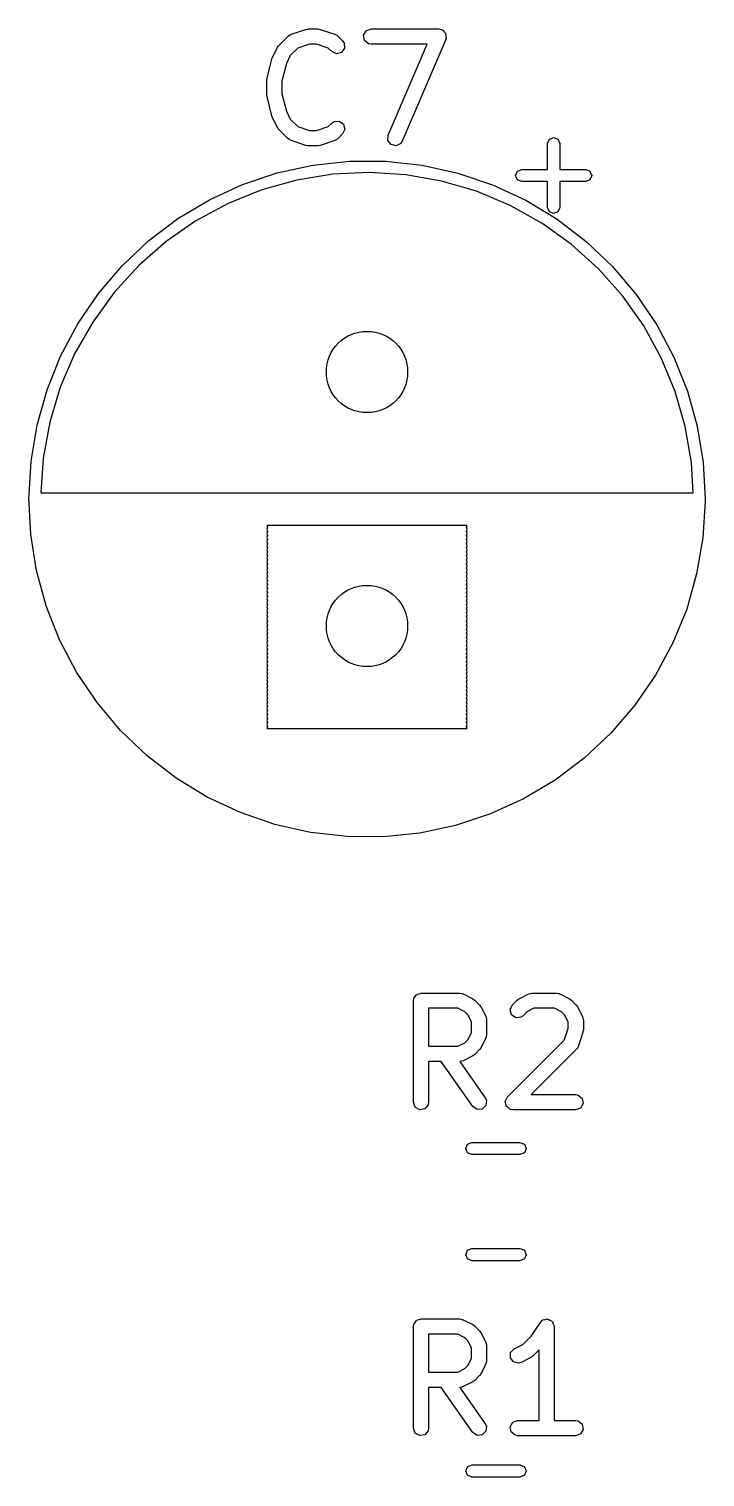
# Model space of a CAD drawing. Extents: x 122.1 to 176.4, y -124 to -74.3.
# Drawn here: x 123.03 to 129.69, y -109.39 to -95.14 of the extents above; entities that cross this region are included whole.
import ezdxf

# ---------------------------------------------------------------- set-up
doc = ezdxf.new("R2010")
doc.units = 0
doc.layers.add('BLACK', color=7, linetype='CONTINUOUS')

msp = doc.modelspace()

# ---------------------------------------------------------------- linework, layer by layer
at = {"layer": 'BLACK', "linetype": 'CONTINUOUS'}
for p, q in [((125.494, -95.3002), (125.59, -95.205)), ((125.59, -95.205), (125.611, -95.19)), ((125.611, -95.19), (125.616, -95.1896)), ((125.616, -95.1896), (125.619, -95.1868)), ((125.619, -95.1868), (125.762, -95.1392)), ((125.762, -95.1392), (125.784, -95.1359)), ((125.784, -95.1359), (125.786, -95.1354)), ((125.786, -95.1354), (125.881, -95.1354)), ((125.881, -95.1354), (125.903, -95.1393)), ((125.903, -95.1393), (125.905, -95.1392)), ((125.905, -95.1392), (126.047, -95.1868)), ((126.047, -95.1868), (126.07, -95.1993)), ((126.07, -95.1993), (126.073, -95.2031)), ((126.073, -95.2031), (126.077, -95.205)), ((126.077, -95.205), (126.124, -95.2526)), ((126.331, -95.1974), (126.356, -95.1529)), ((126.34, -95.2479), (126.331, -95.1974)), ((126.356, -95.1529), (126.405, -95.1354)), ((126.405, -95.1354), (127.071, -95.1354)), ((127.071, -95.1354), (127.097, -95.1399)), ((127.097, -95.1399), (127.104, -95.1456)), ((127.104, -95.1456), (127.112, -95.1476)), ((127.112, -95.1476), (127.123, -95.1616)), ((127.123, -95.1616), (127.136, -95.1729)), ((127.136, -95.1729), (127.138, -95.1816)), ((127.138, -95.1816), (127.143, -95.1887)), ((127.141, -95.2311), (127.14, -95.2399)), ((127.145, -95.2234), (127.141, -95.2311)), ((127.143, -95.1887), (127.142, -95.2062)), ((127.142, -95.2062), (127.145, -95.2234)), ((125.433, -95.4149), (125.48, -95.3197)), ((125.48, -95.3197), (125.494, -95.3017)), ((125.494, -95.3017), (125.494, -95.3002)), ((125.683, -95.3236), (125.609, -95.3977)), ((125.798, -95.2854), (125.683, -95.3236)), ((125.869, -95.2854), (125.798, -95.2854)), ((125.983, -95.3236), (125.869, -95.2854)), ((126.018, -95.3587), (125.983, -95.3236)), ((126.065, -95.3803), (126.018, -95.3587)), ((126.114, -95.3671), (126.065, -95.3803)), ((126.144, -95.325), (126.114, -95.3671)), ((126.124, -95.2526), (126.139, -95.2739)), ((126.139, -95.2739), (126.144, -95.325)), ((126.379, -95.2809), (126.34, -95.2479)), ((126.405, -95.2854), (126.379, -95.2809)), ((126.958, -95.2854), (126.405, -95.2854)), ((126.574, -96.1808), (126.958, -95.2854)), ((127.14, -95.2399), (126.712, -96.2399)), ((125.38, -95.6208), (125.427, -95.4303)), ((125.427, -95.4303), (125.432, -95.4185)), ((125.432, -95.4185), (125.433, -95.4149)), ((125.571, -95.4747), (125.527, -95.6482)), ((125.609, -95.3977), (125.571, -95.4747)), ((125.377, -95.639), (125.38, -95.6242)), ((125.377, -95.7818), (125.377, -95.639)), ((125.38, -95.6242), (125.38, -95.6208)), ((125.527, -95.6482), (125.527, -95.7726)), ((125.378, -95.7851), (125.377, -95.7818)), ((125.38, -95.8), (125.378, -95.7851)), ((125.427, -95.9905), (125.38, -95.8)), ((125.527, -95.7726), (125.571, -95.9461)), ((125.571, -95.9461), (125.609, -96.0231)), ((125.429, -95.9934), (125.427, -95.9905)), ((125.433, -96.0058), (125.429, -95.9934)), ((125.48, -96.1011), (125.433, -96.0058)), ((125.609, -96.0231), (125.683, -96.0972)), ((125.983, -96.0972), (126.018, -96.0621)), ((126.018, -96.0621), (126.04, -96.0472)), ((126.04, -96.0472), (126.091, -96.0427)), ((126.091, -96.0427), (126.133, -96.0721)), ((126.133, -96.0721), (126.146, -96.1217)), ((125.482, -96.1022), (125.48, -96.1011)), ((125.494, -96.1206), (125.482, -96.1022)), ((125.59, -96.2158), (125.494, -96.1206)), ((125.594, -96.2177), (125.59, -96.2158)), ((125.596, -96.2215), (125.594, -96.2177)), ((125.619, -96.2339), (125.596, -96.2215)), ((125.683, -96.0972), (125.798, -96.1354)), ((125.798, -96.1354), (125.869, -96.1354)), ((125.869, -96.1354), (125.983, -96.0972)), ((126.051, -96.2311), (126.047, -96.2339)), ((126.055, -96.2307), (126.051, -96.2311)), ((126.077, -96.2158), (126.055, -96.2307)), ((126.124, -96.1682), (126.077, -96.2158)), ((126.146, -96.1217), (126.124, -96.1682)), ((126.571, -96.2321), (126.574, -96.1808)), ((128.144, -96.2624), (128.162, -96.22)), ((128.162, -96.22), (128.204, -96.2024)), ((128.204, -96.2024), (128.246, -96.22)), ((128.246, -96.22), (128.264, -96.2624)), ((125.762, -96.2815), (125.619, -96.2339)), ((125.764, -96.2815), (125.762, -96.2815)), ((125.786, -96.2854), (125.764, -96.2815)), ((125.881, -96.2854), (125.786, -96.2854)), ((125.882, -96.2848), (125.881, -96.2854)), ((125.905, -96.2815), (125.882, -96.2848)), ((126.047, -96.2339), (125.905, -96.2815)), ((126.602, -96.2731), (126.571, -96.2321)), ((126.652, -96.2849), (126.602, -96.2731)), ((126.697, -96.2617), (126.652, -96.2849)), ((126.712, -96.2399), (126.697, -96.2617)), ((128.144, -96.5174), (128.144, -96.2624)), ((128.264, -96.2624), (128.264, -96.5174)), ((125.481, -96.5522), (125.833, -96.4755)), ((125.833, -96.4755), (126.191, -96.4372)), ((126.191, -96.4372), (126.551, -96.4378)), ((126.551, -96.4378), (126.909, -96.4773)), ((126.909, -96.4773), (127.261, -96.5553)), ((125.139, -96.6665), (125.481, -96.5522)), ((125.675, -96.6226), (125.329, -96.7191)), ((126.029, -96.5652), (125.675, -96.6226)), ((126.387, -96.5476), (126.029, -96.5652)), ((126.746, -96.5702), (126.387, -96.5476)), ((127.099, -96.6325), (126.746, -96.5702)), ((127.443, -96.7339), (127.099, -96.6325)), ((127.261, -96.5553), (127.602, -96.6708)), ((127.829, -96.5774), (127.847, -96.535)), ((127.847, -96.6198), (127.829, -96.5774)), ((127.847, -96.535), (127.889, -96.5174)), ((127.889, -96.6374), (127.847, -96.6198)), ((127.889, -96.5174), (128.144, -96.5174)), ((128.144, -96.6374), (127.889, -96.6374)), ((128.144, -96.8924), (128.144, -96.6374)), ((128.264, -96.5174), (128.519, -96.5174)), ((128.519, -96.6374), (128.264, -96.6374)), ((128.264, -96.6374), (128.264, -96.8924)), ((128.519, -96.5174), (128.561, -96.535)), ((128.561, -96.6198), (128.519, -96.6374)), ((128.561, -96.535), (128.579, -96.5774)), ((128.579, -96.5774), (128.561, -96.6198)), ((124.812, -96.817), (125.139, -96.6665)), ((125.329, -96.7191), (124.996, -96.8535)), ((127.774, -96.8729), (127.443, -96.7339)), ((127.602, -96.6708), (127.928, -96.8224)), ((124.503, -97.0019), (124.812, -96.817)), ((124.996, -96.8535), (124.68, -97.0243)), ((128.088, -97.0481), (127.774, -96.8729)), ((127.928, -96.8224), (128.237, -97.0084)), ((128.162, -96.9348), (128.144, -96.8924)), ((128.204, -96.9524), (128.162, -96.9348)), ((128.246, -96.9348), (128.204, -96.9524)), ((128.264, -96.8924), (128.246, -96.9348)), ((124.216, -97.2192), (124.503, -97.0019)), ((124.68, -97.0243), (124.386, -97.2291)), ((128.38, -97.257), (128.088, -97.0481)), ((128.237, -97.0084), (128.523, -97.2267)), ((123.954, -97.4662), (124.216, -97.2192)), ((124.386, -97.2291), (124.116, -97.4655)), ((128.523, -97.2267), (128.784, -97.4746)), ((128.646, -97.4972), (128.38, -97.257)), ((123.72, -97.7401), (123.954, -97.4662)), ((124.116, -97.4655), (123.874, -97.7306)), ((128.885, -97.7656), (128.646, -97.4972)), ((128.784, -97.4746), (129.017, -97.7493)), ((123.517, -98.0376), (123.72, -97.7401)), ((123.874, -97.7306), (123.663, -98.021)), ((129.092, -98.0589), (128.885, -97.7656)), ((129.017, -97.7493), (129.219, -98.0475)), ((123.347, -98.3553), (123.517, -98.0376)), ((123.663, -98.021), (123.485, -98.3331)), ((129.264, -98.3734), (129.092, -98.0589)), ((129.219, -98.0475), (129.388, -98.3658)), ((123.213, -98.6895), (123.347, -98.3553)), ((123.485, -98.3331), (123.344, -98.663)), ((129.388, -98.3658), (129.521, -98.7005)), ((129.401, -98.7053), (129.264, -98.3734)), ((123.115, -99.0362), (123.213, -98.6895)), ((123.344, -98.663), (123.24, -99.0066)), ((129.5, -99.0503), (129.401, -98.7053)), ((129.521, -98.7005), (129.617, -99.0476)), ((123.056, -99.3914), (123.115, -99.0362)), ((123.24, -99.0066), (123.175, -99.3597)), ((129.56, -99.4042), (129.5, -99.0503)), ((129.617, -99.0476), (129.676, -99.403)), ((123.175, -99.3597), (123.151, -99.7026)), ((123.037, -99.7177), (123.056, -99.3914)), ((129.577, -99.7026), (129.56, -99.4042)), ((129.676, -99.403), (129.695, -99.7626)), ((123.035, -99.751), (123.037, -99.7177)), ((123.053, -100.111), (123.035, -99.751)), ((123.151, -99.7026), (129.577, -99.7026)), ((129.695, -99.7859), (129.673, -100.145)), ((129.695, -99.7626), (129.695, -99.7859)), ((125.377, -100.023), (125.385, -100.043)), ((127.353, -100.023), (125.377, -100.023)), ((125.385, -100.043), (125.377, -100.063)), ((125.377, -100.063), (125.385, -100.083)), ((127.345, -100.043), (127.353, -100.023)), ((127.353, -100.063), (127.345, -100.043)), ((127.345, -100.083), (127.353, -100.063)), ((123.11, -100.466), (123.053, -100.111)), ((125.385, -100.083), (125.377, -100.103)), ((125.377, -100.103), (125.385, -100.123)), ((125.385, -100.123), (125.377, -100.143)), ((125.377, -100.143), (125.385, -100.163)), ((125.385, -100.163), (125.377, -100.183)), ((125.377, -100.183), (125.385, -100.203)), ((125.385, -100.203), (125.377, -100.223)), ((125.377, -100.223), (125.385, -100.243)), ((127.353, -100.103), (127.345, -100.083)), ((127.345, -100.123), (127.353, -100.103)), ((127.353, -100.143), (127.345, -100.123)), ((127.345, -100.163), (127.353, -100.143)), ((127.353, -100.183), (127.345, -100.163)), ((127.345, -100.203), (127.353, -100.183)), ((127.353, -100.223), (127.345, -100.203)), ((127.345, -100.243), (127.353, -100.223)), ((129.673, -100.145), (129.612, -100.5)), ((125.385, -100.243), (125.377, -100.263)), ((125.377, -100.263), (125.385, -100.283)), ((125.385, -100.283), (125.377, -100.303)), ((125.377, -100.303), (125.385, -100.323)), ((125.385, -100.323), (125.377, -100.343)), ((125.377, -100.343), (125.385, -100.363)), ((125.385, -100.363), (125.377, -100.383)), ((127.353, -100.263), (127.345, -100.243)), ((127.345, -100.283), (127.353, -100.263)), ((127.353, -100.303), (127.345, -100.283)), ((127.345, -100.323), (127.353, -100.303)), ((127.353, -100.343), (127.345, -100.323)), ((127.345, -100.363), (127.353, -100.343)), ((127.353, -100.383), (127.345, -100.363)), ((123.205, -100.814), (123.11, -100.466)), ((125.377, -100.383), (125.385, -100.403)), ((125.385, -100.403), (125.377, -100.423)), ((125.377, -100.423), (125.385, -100.443)), ((125.385, -100.443), (125.377, -100.463)), ((125.377, -100.463), (125.385, -100.484)), ((125.385, -100.484), (125.377, -100.504)), ((125.377, -100.504), (125.385, -100.524)), ((127.345, -100.403), (127.353, -100.383)), ((127.353, -100.423), (127.345, -100.403)), ((127.345, -100.443), (127.353, -100.423)), ((127.353, -100.463), (127.345, -100.443)), ((127.345, -100.484), (127.353, -100.463)), ((127.353, -100.504), (127.345, -100.484)), ((127.345, -100.524), (127.353, -100.504)), ((129.612, -100.5), (129.514, -100.847)), ((125.385, -100.524), (125.377, -100.544)), ((125.377, -100.544), (125.385, -100.564)), ((125.385, -100.564), (125.377, -100.584)), ((125.377, -100.584), (125.385, -100.604)), ((125.385, -100.604), (125.377, -100.624)), ((125.377, -100.624), (125.385, -100.644)), ((125.385, -100.644), (125.377, -100.664)), ((127.353, -100.544), (127.345, -100.524)), ((127.345, -100.564), (127.353, -100.544)), ((127.353, -100.584), (127.345, -100.564)), ((127.345, -100.604), (127.353, -100.584)), ((127.353, -100.624), (127.345, -100.604)), ((127.345, -100.644), (127.353, -100.624)), ((127.353, -100.664), (127.345, -100.644)), ((125.377, -100.664), (125.385, -100.684)), ((125.385, -100.684), (125.377, -100.704)), ((125.377, -100.704), (125.385, -100.724)), ((125.385, -100.724), (125.377, -100.744)), ((125.377, -100.744), (125.385, -100.764)), ((125.385, -100.764), (125.377, -100.784)), ((125.377, -100.784), (125.385, -100.804)), ((127.345, -100.684), (127.353, -100.664)), ((127.353, -100.704), (127.345, -100.684)), ((127.345, -100.724), (127.353, -100.704)), ((127.353, -100.744), (127.345, -100.724)), ((127.345, -100.764), (127.353, -100.744)), ((127.353, -100.784), (127.345, -100.764)), ((127.345, -100.804), (127.353, -100.784)), ((123.337, -101.149), (123.205, -100.814)), ((125.385, -100.804), (125.377, -100.824)), ((125.377, -100.824), (125.385, -100.844)), ((125.385, -100.844), (125.377, -100.864)), ((125.377, -100.864), (125.385, -100.884)), ((125.385, -100.884), (125.377, -100.904)), ((125.377, -100.904), (125.385, -100.924)), ((125.385, -100.924), (125.377, -100.944)), ((127.353, -100.824), (127.345, -100.804)), ((127.345, -100.844), (127.353, -100.824)), ((127.353, -100.864), (127.345, -100.844)), ((127.345, -100.884), (127.353, -100.864)), ((127.353, -100.904), (127.345, -100.884)), ((127.345, -100.924), (127.353, -100.904)), ((127.353, -100.944), (127.345, -100.924)), ((129.514, -100.847), (129.378, -101.18)), ((125.377, -100.944), (125.385, -100.964)), ((125.385, -100.964), (125.377, -100.984)), ((125.377, -100.984), (125.385, -101.004)), ((125.385, -101.004), (125.377, -101.024)), ((125.377, -101.024), (125.385, -101.044)), ((125.385, -101.044), (125.377, -101.064)), ((125.377, -101.064), (125.385, -101.084)), ((127.345, -100.964), (127.353, -100.944)), ((127.353, -100.984), (127.345, -100.964)), ((127.345, -101.004), (127.353, -100.984)), ((127.353, -101.024), (127.345, -101.004)), ((127.345, -101.044), (127.353, -101.024)), ((127.353, -101.064), (127.345, -101.044)), ((127.345, -101.084), (127.353, -101.064)), ((123.505, -101.468), (123.337, -101.149)), ((125.385, -101.084), (125.377, -101.104)), ((125.377, -101.104), (125.385, -101.124)), ((125.385, -101.124), (125.377, -101.144)), ((125.377, -101.144), (125.385, -101.164)), ((125.385, -101.164), (125.377, -101.184)), ((125.377, -101.184), (125.385, -101.204)), ((125.385, -101.204), (125.377, -101.224)), ((127.353, -101.104), (127.345, -101.084)), ((127.345, -101.124), (127.353, -101.104)), ((127.353, -101.144), (127.345, -101.124)), ((127.345, -101.164), (127.353, -101.144)), ((127.353, -101.184), (127.345, -101.164)), ((127.345, -101.204), (127.353, -101.184)), ((127.353, -101.224), (127.345, -101.204)), ((129.378, -101.18), (129.207, -101.498)), ((125.377, -101.224), (125.385, -101.244)), ((125.385, -101.244), (125.377, -101.264)), ((125.377, -101.264), (125.385, -101.284)), ((125.385, -101.284), (125.377, -101.304)), ((125.377, -101.304), (125.385, -101.324)), ((125.385, -101.324), (125.377, -101.344)), ((125.377, -101.344), (125.385, -101.364)), ((125.385, -101.364), (125.377, -101.384)), ((127.345, -101.244), (127.353, -101.224)), ((127.353, -101.264), (127.345, -101.244)), ((127.345, -101.284), (127.353, -101.264)), ((127.353, -101.304), (127.345, -101.284)), ((127.345, -101.324), (127.353, -101.304)), ((127.353, -101.344), (127.345, -101.324)), ((127.345, -101.364), (127.353, -101.344)), ((127.353, -101.384), (127.345, -101.364)), ((123.706, -101.767), (123.505, -101.468)), ((125.377, -101.384), (125.385, -101.404)), ((125.385, -101.404), (125.377, -101.424)), ((125.377, -101.424), (125.385, -101.444)), ((125.385, -101.444), (125.377, -101.464)), ((125.377, -101.464), (125.385, -101.484)), ((125.385, -101.484), (125.377, -101.504)), ((125.377, -101.504), (125.385, -101.524)), ((127.345, -101.404), (127.353, -101.384)), ((127.353, -101.424), (127.345, -101.404)), ((127.345, -101.444), (127.353, -101.424)), ((127.353, -101.464), (127.345, -101.444)), ((127.345, -101.484), (127.353, -101.464)), ((127.353, -101.504), (127.345, -101.484)), ((127.345, -101.524), (127.353, -101.504)), ((129.207, -101.498), (129.003, -101.794)), ((125.385, -101.524), (125.377, -101.544)), ((125.377, -101.544), (125.385, -101.564)), ((125.385, -101.564), (125.377, -101.584)), ((125.377, -101.584), (125.385, -101.604)), ((125.385, -101.604), (125.377, -101.624)), ((125.377, -101.624), (125.385, -101.644)), ((125.385, -101.644), (125.377, -101.664)), ((127.353, -101.544), (127.345, -101.524)), ((127.345, -101.564), (127.353, -101.544)), ((127.353, -101.584), (127.345, -101.564)), ((127.345, -101.604), (127.353, -101.584)), ((127.353, -101.624), (127.345, -101.604)), ((127.345, -101.644), (127.353, -101.624)), ((127.353, -101.664), (127.345, -101.644)), ((123.938, -102.042), (123.706, -101.767)), ((125.377, -101.664), (125.385, -101.684)), ((125.385, -101.684), (125.377, -101.704)), ((125.377, -101.704), (125.385, -101.724)), ((125.385, -101.724), (125.377, -101.744)), ((125.377, -101.744), (125.385, -101.764)), ((125.385, -101.764), (125.377, -101.784)), ((125.377, -101.784), (125.385, -101.804)), ((127.345, -101.684), (127.353, -101.664)), ((127.353, -101.704), (127.345, -101.684)), ((127.345, -101.724), (127.353, -101.704)), ((127.353, -101.744), (127.345, -101.724)), ((127.345, -101.764), (127.353, -101.744)), ((127.353, -101.784), (127.345, -101.764)), ((127.345, -101.804), (127.353, -101.784)), ((125.385, -101.804), (125.377, -101.824)), ((125.377, -101.824), (125.385, -101.844)), ((125.385, -101.844), (125.377, -101.864)), ((125.377, -101.864), (125.385, -101.884)), ((125.385, -101.884), (125.377, -101.904)), ((125.377, -101.904), (125.385, -101.924)), ((125.385, -101.924), (125.377, -101.944)), ((127.353, -101.824), (127.345, -101.804)), ((127.345, -101.844), (127.353, -101.824)), ((127.353, -101.864), (127.345, -101.844)), ((127.345, -101.884), (127.353, -101.864)), ((127.353, -101.904), (127.345, -101.884)), ((127.345, -101.924), (127.353, -101.904)), ((127.353, -101.944), (127.345, -101.924)), ((129.003, -101.794), (128.768, -102.067)), ((124.198, -102.291), (123.938, -102.042)), ((125.377, -101.944), (125.385, -101.964)), ((125.385, -101.964), (125.377, -101.984)), ((125.377, -101.984), (125.385, -102.004)), ((125.385, -102.004), (125.377, -102.024)), ((125.377, -102.024), (127.353, -102.024)), ((127.345, -101.964), (127.353, -101.944)), ((127.353, -101.984), (127.345, -101.964)), ((127.345, -102.004), (127.353, -101.984)), ((127.353, -102.024), (127.345, -102.004)), ((128.768, -102.067), (128.505, -102.314)), ((124.484, -102.51), (124.198, -102.291)), ((128.505, -102.314), (128.217, -102.53)), ((124.791, -102.697), (124.484, -102.51)), ((128.217, -102.53), (127.908, -102.714)), ((125.118, -102.85), (124.791, -102.697)), ((127.908, -102.714), (127.58, -102.863)), ((125.458, -102.967), (125.118, -102.85)), ((127.58, -102.863), (127.238, -102.976)), ((125.81, -103.046), (125.458, -102.967)), ((125.962, -103.063), (125.81, -103.046)), ((125.963, -103.064), (125.962, -103.063)), ((125.964, -103.064), (125.963, -103.064)), ((126.168, -103.087), (125.964, -103.064)), ((126.886, -103.052), (126.528, -103.089)), ((127.238, -102.976), (126.886, -103.052)), ((126.528, -103.089), (126.168, -103.087)), ((126.849, -104.645), (126.855, -104.643)), ((126.855, -104.643), (126.859, -104.637)), ((126.859, -104.637), (126.879, -104.634)), ((126.879, -104.634), (126.897, -104.627)), ((126.897, -104.627), (127.278, -104.627)), ((127.278, -104.627), (127.304, -104.632)), ((127.304, -104.632), (127.307, -104.635)), ((127.307, -104.635), (127.311, -104.635)), ((127.311, -104.635), (127.407, -104.683)), ((127.863, -104.683), (127.959, -104.635)), ((127.959, -104.635), (127.984, -104.628)), ((127.984, -104.628), (127.988, -104.629)), ((127.988, -104.629), (127.992, -104.627)), ((127.992, -104.627), (128.23, -104.627)), ((128.23, -104.627), (128.256, -104.632)), ((128.256, -104.632), (128.259, -104.635)), ((128.259, -104.635), (128.264, -104.635)), ((128.264, -104.635), (128.359, -104.683)), ((126.822, -104.702), (126.824, -104.693)), ((126.822, -105.702), (126.822, -104.702)), ((126.823, -104.689), (126.825, -104.686)), ((126.824, -104.693), (126.823, -104.689)), ((126.825, -104.686), (126.826, -104.677)), ((126.826, -104.677), (126.839, -104.662)), ((126.839, -104.662), (126.849, -104.645)), ((126.972, -104.777), (126.972, -105.151)), ((127.26, -104.777), (126.972, -104.777)), ((127.329, -104.812), (127.26, -104.777)), ((127.407, -104.683), (127.425, -104.696)), ((127.425, -104.696), (127.426, -104.697)), ((127.426, -104.697), (127.474, -104.745)), ((127.474, -104.745), (127.487, -104.763)), ((127.487, -104.763), (127.488, -104.764)), ((127.488, -104.764), (127.535, -104.859)), ((127.775, -104.791), (127.796, -104.745)), ((127.796, -104.745), (127.844, -104.697)), ((127.844, -104.697), (127.862, -104.684)), ((127.862, -104.684), (127.863, -104.683)), ((128.01, -104.777), (127.941, -104.812)), ((128.213, -104.777), (128.01, -104.777)), ((128.281, -104.812), (128.213, -104.777)), ((128.359, -104.683), (128.377, -104.696)), ((128.377, -104.696), (128.379, -104.697)), ((128.379, -104.697), (128.426, -104.745)), ((128.426, -104.745), (128.439, -104.763)), ((128.439, -104.763), (128.44, -104.764)), ((128.44, -104.764), (128.488, -104.859)), ((127.359, -104.842), (127.329, -104.812)), ((127.393, -104.911), (127.359, -104.842)), ((127.393, -105.018), (127.393, -104.911)), ((127.535, -104.859), (127.543, -104.884)), ((127.543, -104.884), (127.542, -104.889)), ((127.542, -104.889), (127.543, -104.893)), ((127.543, -104.893), (127.543, -105.036)), ((127.788, -104.841), (127.775, -104.791)), ((127.83, -104.87), (127.788, -104.841)), ((127.881, -104.866), (127.83, -104.87)), ((127.902, -104.851), (127.881, -104.866)), ((127.941, -104.812), (127.902, -104.851)), ((128.311, -104.842), (128.281, -104.812)), ((128.346, -104.911), (128.311, -104.842)), ((128.346, -104.976), (128.346, -104.911)), ((128.488, -104.859), (128.495, -104.884)), ((128.495, -104.884), (128.494, -104.889)), ((128.494, -104.889), (128.496, -104.893)), ((128.496, -104.893), (128.496, -104.988)), ((127.359, -105.087), (127.393, -105.018)), ((127.535, -105.069), (127.488, -105.164)), ((127.536, -105.065), (127.535, -105.069)), ((127.539, -105.061), (127.536, -105.065)), ((127.543, -105.036), (127.539, -105.061)), ((128.308, -105.09), (128.346, -104.976)), ((128.492, -105.012), (128.444, -105.155)), ((128.496, -104.988), (128.492, -105.01)), ((128.492, -105.01), (128.492, -105.012)), ((126.972, -105.151), (127.26, -105.151)), ((127.26, -105.151), (127.329, -105.117)), ((127.329, -105.117), (127.359, -105.087)), ((127.474, -105.184), (127.426, -105.232)), ((127.488, -105.164), (127.474, -105.183)), ((127.474, -105.183), (127.474, -105.184)), ((127.749, -105.649), (128.308, -105.09)), ((128.426, -105.184), (127.983, -105.627)), ((128.428, -105.18), (128.426, -105.184)), ((128.432, -105.178), (128.428, -105.18)), ((128.444, -105.155), (128.432, -105.178)), ((127.096, -105.301), (126.972, -105.301)), ((126.972, -105.301), (126.972, -105.702)), ((127.407, -105.745), (127.096, -105.301)), ((127.282, -105.3), (127.279, -105.301)), ((127.279, -105.301), (127.53, -105.659)), ((127.286, -105.301), (127.282, -105.3)), ((127.311, -105.293), (127.286, -105.301)), ((127.407, -105.246), (127.311, -105.293)), ((127.408, -105.244), (127.407, -105.246)), ((127.426, -105.232), (127.408, -105.244)), ((127.983, -105.627), (128.421, -105.627)), ((128.421, -105.627), (128.446, -105.632)), ((128.446, -105.632), (128.486, -105.665)), ((126.839, -105.751), (126.822, -105.702)), ((126.884, -105.776), (126.839, -105.751)), ((126.934, -105.767), (126.884, -105.776)), ((126.967, -105.728), (126.934, -105.767)), ((126.972, -105.702), (126.967, -105.728)), ((127.449, -105.775), (127.407, -105.745)), ((127.5, -105.77), (127.449, -105.775)), ((127.536, -105.734), (127.5, -105.77)), ((127.53, -105.659), (127.541, -105.683)), ((127.541, -105.683), (127.536, -105.734)), ((127.727, -105.696), (127.728, -105.693)), ((127.733, -105.718), (127.727, -105.696)), ((127.728, -105.689), (127.739, -105.67)), ((127.728, -105.693), (127.728, -105.689)), ((127.737, -105.74), (127.733, -105.718)), ((127.739, -105.742), (127.737, -105.74)), ((127.739, -105.67), (127.749, -105.649)), ((127.74, -105.745), (127.739, -105.742)), ((127.759, -105.758), (127.74, -105.745)), ((127.776, -105.773), (127.759, -105.758)), ((127.781, -105.774), (127.776, -105.773)), ((127.782, -105.775), (127.781, -105.774)), ((127.786, -105.775), (127.782, -105.775)), ((127.802, -105.777), (127.786, -105.775)), ((128.421, -105.777), (127.802, -105.777)), ((128.469, -105.76), (128.421, -105.777)), ((128.495, -105.715), (128.469, -105.76)), ((128.486, -105.665), (128.495, -105.715)), ((127.338, -106.157), (127.355, -106.115)), ((127.355, -106.2), (127.338, -106.157)), ((127.355, -106.115), (127.398, -106.097)), ((127.398, -106.218), (127.355, -106.2)), ((127.398, -106.097), (127.872, -106.097)), ((127.872, -106.097), (127.915, -106.115)), ((127.915, -106.2), (127.872, -106.218)), ((127.915, -106.115), (127.932, -106.157)), ((127.932, -106.157), (127.915, -106.2)), ((127.872, -106.218), (127.398, -106.218)), ((127.338, -107.203), (127.355, -107.16)), ((127.355, -107.245), (127.338, -107.203)), ((127.355, -107.16), (127.398, -107.142)), ((127.398, -107.142), (127.872, -107.142)), ((127.872, -107.142), (127.915, -107.16)), ((127.915, -107.16), (127.932, -107.203)), ((127.932, -107.203), (127.915, -107.245)), ((127.398, -107.262), (127.355, -107.245)), ((127.872, -107.262), (127.398, -107.262)), ((127.915, -107.245), (127.872, -107.262)), ((126.822, -107.91), (126.824, -107.901)), ((126.822, -108.91), (126.822, -107.91)), ((126.823, -107.897), (126.825, -107.894)), ((126.824, -107.901), (126.823, -107.897)), ((126.825, -107.894), (126.826, -107.885)), ((126.826, -107.885), (126.839, -107.87)), ((126.839, -107.87), (126.849, -107.853)), ((126.849, -107.853), (126.855, -107.851)), ((126.855, -107.851), (126.859, -107.845)), ((126.859, -107.845), (126.879, -107.842)), ((126.879, -107.842), (126.897, -107.835)), ((126.897, -107.835), (127.278, -107.835)), ((127.278, -107.835), (127.304, -107.84)), ((127.304, -107.84), (127.307, -107.843)), ((127.307, -107.843), (127.311, -107.843)), ((127.311, -107.843), (127.407, -107.891)), ((127.407, -107.891), (127.425, -107.904)), ((127.425, -107.904), (127.426, -107.905)), ((127.426, -107.905), (127.474, -107.953)), ((127.981, -108.005), (128.073, -107.869)), ((128.073, -107.869), (128.091, -107.85)), ((128.091, -107.85), (128.095, -107.849)), ((128.095, -107.849), (128.097, -107.845)), ((128.097, -107.845), (128.119, -107.842)), ((128.119, -107.842), (128.14, -107.836)), ((128.14, -107.836), (128.144, -107.837)), ((128.144, -107.837), (128.148, -107.837)), ((128.148, -107.837), (128.167, -107.847)), ((128.167, -107.847), (128.187, -107.856)), ((128.187, -107.856), (128.189, -107.86)), ((128.189, -107.86), (128.192, -107.862)), ((128.192, -107.862), (128.2, -107.883)), ((128.2, -107.883), (128.21, -107.902)), ((128.21, -107.902), (128.209, -107.906)), ((128.209, -107.906), (128.21, -107.91)), ((128.21, -107.91), (128.21, -108.835)), ((126.972, -107.985), (126.972, -108.359)), ((127.26, -107.985), (126.972, -107.985)), ((127.329, -108.02), (127.26, -107.985)), ((127.359, -108.05), (127.329, -108.02)), ((127.393, -108.119), (127.359, -108.05)), ((127.474, -107.953), (127.487, -107.971)), ((127.487, -107.971), (127.488, -107.972)), ((127.488, -107.972), (127.535, -108.067)), ((127.9, -108.087), (127.981, -108.005)), ((127.393, -108.226), (127.393, -108.119)), ((127.535, -108.067), (127.543, -108.092)), ((127.543, -108.092), (127.542, -108.097)), ((127.542, -108.097), (127.543, -108.101)), ((127.543, -108.101), (127.543, -108.244)), ((127.777, -108.217), (127.78, -108.166)), ((127.78, -108.166), (127.816, -108.129)), ((127.816, -108.129), (127.9, -108.087)), ((127.998, -108.202), (127.979, -108.214)), ((128.06, -108.139), (127.998, -108.202)), ((128.06, -108.835), (128.06, -108.139)), ((127.26, -108.359), (127.329, -108.325)), ((127.329, -108.325), (127.359, -108.295)), ((127.359, -108.295), (127.393, -108.226)), ((127.535, -108.277), (127.488, -108.372)), ((127.536, -108.273), (127.535, -108.277)), ((127.539, -108.269), (127.536, -108.273)), ((127.543, -108.244), (127.539, -108.269)), ((127.808, -108.259), (127.777, -108.217)), ((127.858, -108.271), (127.808, -108.259)), ((127.883, -108.263), (127.858, -108.271)), ((127.978, -108.216), (127.883, -108.263)), ((127.979, -108.214), (127.978, -108.216)), ((126.972, -108.359), (127.26, -108.359)), ((127.407, -108.454), (127.311, -108.501)), ((127.408, -108.452), (127.407, -108.454)), ((127.426, -108.44), (127.408, -108.452)), ((127.474, -108.392), (127.426, -108.44)), ((127.488, -108.372), (127.474, -108.391)), ((127.474, -108.391), (127.474, -108.392)), ((127.096, -108.509), (126.972, -108.509)), ((126.972, -108.509), (126.972, -108.91)), ((127.407, -108.953), (127.096, -108.509)), ((127.282, -108.508), (127.279, -108.509)), ((127.279, -108.509), (127.53, -108.867)), ((127.286, -108.509), (127.282, -108.508)), ((127.311, -108.501), (127.286, -108.509)), ((126.839, -108.959), (126.822, -108.91)), ((126.972, -108.91), (126.967, -108.936)), ((127.53, -108.867), (127.541, -108.891)), ((127.541, -108.891), (127.536, -108.942)), ((127.775, -108.897), (127.801, -108.853)), ((127.784, -108.948), (127.775, -108.897)), ((127.801, -108.853), (127.849, -108.835)), ((127.849, -108.835), (128.06, -108.835)), ((128.21, -108.835), (128.421, -108.835)), ((128.421, -108.835), (128.446, -108.84)), ((128.446, -108.84), (128.486, -108.873)), ((128.486, -108.873), (128.495, -108.923)), ((126.884, -108.984), (126.839, -108.959)), ((126.934, -108.975), (126.884, -108.984)), ((126.967, -108.936), (126.934, -108.975)), ((127.449, -108.983), (127.407, -108.953)), ((127.5, -108.978), (127.449, -108.983)), ((127.536, -108.942), (127.5, -108.978)), ((127.824, -108.981), (127.784, -108.948)), ((127.849, -108.985), (127.824, -108.981)), ((128.421, -108.985), (127.849, -108.985)), ((128.469, -108.968), (128.421, -108.985)), ((128.495, -108.923), (128.469, -108.968)), ((127.338, -109.332), (127.355, -109.29)), ((127.355, -109.375), (127.338, -109.332)), ((127.355, -109.29), (127.398, -109.272)), ((127.398, -109.272), (127.872, -109.272)), ((127.872, -109.272), (127.915, -109.29)), ((127.915, -109.29), (127.932, -109.332)), ((127.932, -109.332), (127.915, -109.375)), ((127.398, -109.392), (127.355, -109.375)), ((127.872, -109.392), (127.398, -109.392)), ((127.915, -109.375), (127.872, -109.392))]:
    msp.add_line(p, q, dxfattribs=at)
at = {"layer": 'BLACK'}
for centre in [(126.365, -98.5126), (126.365, -101.013)]:
    msp.add_circle(centre, 0.4, dxfattribs=at)

doc.saveas('drawing.dxf')
